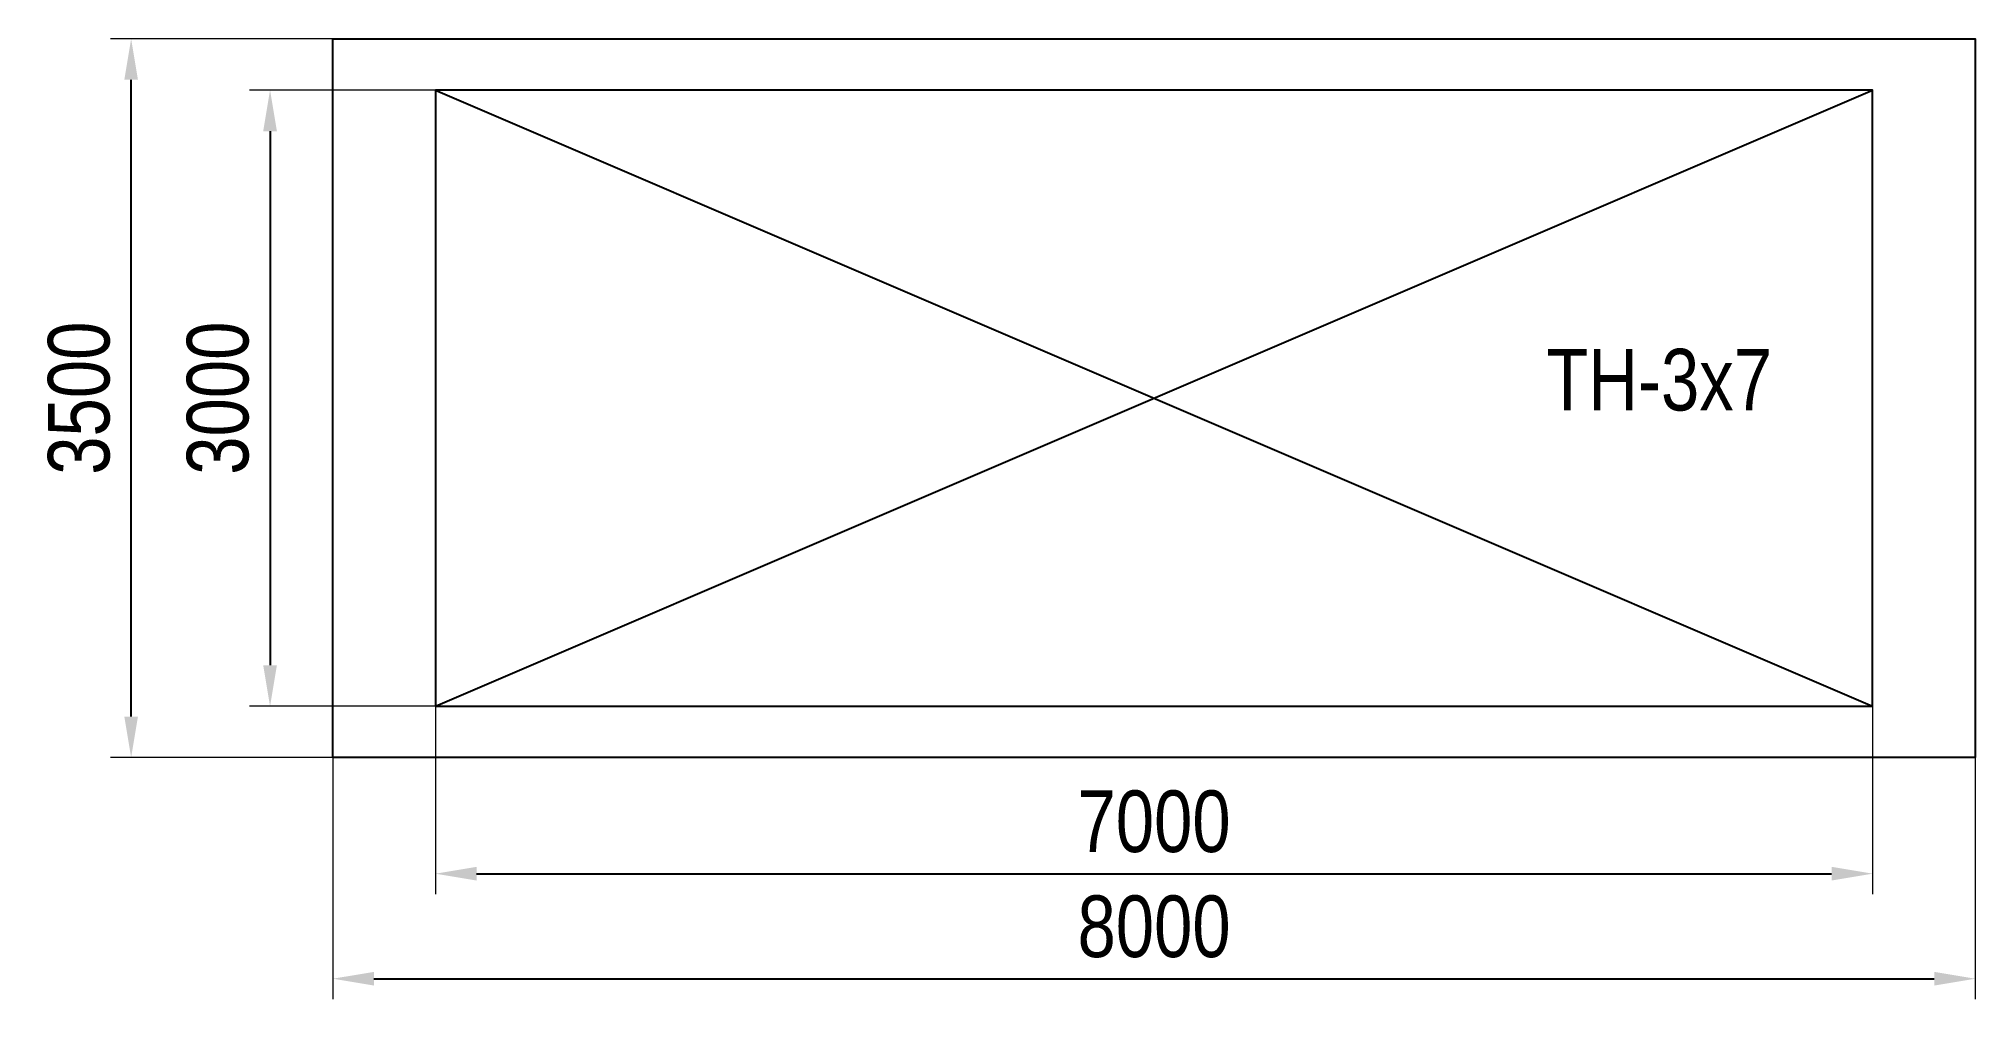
# Model space of a CAD drawing. Header units: millimetres. Extents: x -460 to 8973, y -118 to 4559.
import ezdxf

# ---------------------------------------------------------------- set-up
doc = ezdxf.new("R2010")
doc.units = ezdxf.units.MM
for name, color, linetype in [('DIKOM_АРТИКУЛ', 7, 'Continuous'), ('DIKOM_ОБЪЕКТ', 7, 'Continuous'), ('DIKOM_РАЗМЕР_ОБЪЕКТА', 7, 'Continuous')]:
    doc.layers.add(name, color=color, linetype=linetype)
doc.styles.add('style1', font='arial.ttf', dxfattribs={"width": 0.8})
doc.dimstyles.new('1-50', dxfattribs={"dimtxt": 300, "dimasz": 200, "dimexe": 100, "dimexo": 0, "dimgap": 100, "dimtad": 1, "dimdec": 0, "dimtxsty": 'style1', "dimcen": 0, "dimclrd": 7, "dimclre": 7, "dimadec": 1, "dimazin": 2, "dimtfac": 1, "dimtdec": 0, "dimtmove": 0, "dimatfit": 3, "dimfxl": 0, "dimlwd": 25, "dimlwe": 18, "dimarcsym": 0})

# ---------------------------------------------------------------- blocks, each defined once
blk = doc.blocks.new('*D49')
at = {"layer": 'Defpoints', "color": 0, "transparency": 16777216}
for p in [(1473.2, 4309.1), (667.2, 1309.1), (1473.2, 1309.1)]:
    blk.add_point(p, dxfattribs=at)
at = {"layer": 'DIKOM_РАЗМЕР_ОБЪЕКТА', "color": 7, "lineweight": 18, "transparency": 16777216}
for p, q in [((1473.2, 4309.1), (567.2, 4309.1)), ((1473.2, 1309.1), (567.2, 1309.1))]:
    blk.add_line(p, q, dxfattribs=at)
at = {"layer": 'DIKOM_РАЗМЕР_ОБЪЕКТА', "color": 7, "lineweight": 25, "transparency": 16777216}
blk.add_line((667.2, 4109.1), (667.2, 1509.1), dxfattribs=at)
at = {"layer": 'DIKOM_РАЗМЕР_ОБЪЕКТА', "color": 7, "transparency": 16777216}
for points in [[(633.9, 4109.1), (700.6, 4109.1), (667.2, 4309.1)], [(633.9, 1509.1), (700.6, 1509.1), (667.2, 1309.1)]]:
    blk.add_solid(points, dxfattribs=at)
at = {"layer": 'DIKOM_РАЗМЕР_ОБЪЕКТА', "color": 0, "transparency": 16777216, "insert": (413.9, 2809.1), "char_height": 300, "attachment_point": 5, "rotation": 90, "style": 'style1'}
blk.add_mtext('3000', dxfattribs=at)
blk = doc.blocks.new('*D50')
at = {"layer": 'Defpoints', "color": 0, "transparency": 16777216}
for p in [(1473.2, 1309.1), (8473.2, 1309.1), (8473.2, 493.9)]:
    blk.add_point(p, dxfattribs=at)
at = {"layer": 'DIKOM_РАЗМЕР_ОБЪЕКТА', "color": 7, "lineweight": 18, "transparency": 16777216}
for p, q in [((1473.2, 1309.1), (1473.2, 393.9)), ((8473.2, 1309.1), (8473.2, 393.9))]:
    blk.add_line(p, q, dxfattribs=at)
at = {"layer": 'DIKOM_РАЗМЕР_ОБЪЕКТА', "color": 7, "lineweight": 25, "transparency": 16777216}
blk.add_line((1673.2, 493.9), (8273.2, 493.9), dxfattribs=at)
at = {"layer": 'DIKOM_РАЗМЕР_ОБЪЕКТА', "color": 7, "transparency": 16777216}
for points in [[(1673.2, 527.2), (1673.2, 460.6), (1473.2, 493.9)], [(8273.2, 527.2), (8273.2, 460.6), (8473.2, 493.9)]]:
    blk.add_solid(points, dxfattribs=at)
at = {"layer": 'DIKOM_РАЗМЕР_ОБЪЕКТА', "color": 0, "transparency": 16777216, "insert": (4973.2, 747.1), "char_height": 300, "attachment_point": 5, "style": 'style1'}
blk.add_mtext('7000', dxfattribs=at)
blk = doc.blocks.new('*D51')
at = {"layer": 'Defpoints', "color": 0, "transparency": 16777216}
for p in [(-9.4, 4559.1), (973.2, 4559.1), (973.2, 1059.1)]:
    blk.add_point(p, dxfattribs=at)
at = {"layer": 'DIKOM_РАЗМЕР_ОБЪЕКТА', "color": 7, "lineweight": 18, "transparency": 16777216}
for p, q in [((973.2, 4559.1), (-109.4, 4559.1)), ((973.2, 1059.1), (-109.4, 1059.1))]:
    blk.add_line(p, q, dxfattribs=at)
at = {"layer": 'DIKOM_РАЗМЕР_ОБЪЕКТА', "color": 7, "lineweight": 25, "transparency": 16777216}
blk.add_line((-9.4, 1259.1), (-9.4, 4359.1), dxfattribs=at)
at = {"layer": 'DIKOM_РАЗМЕР_ОБЪЕКТА', "color": 7, "transparency": 16777216}
for points in [[(-42.7, 4359.1), (23.9, 4359.1), (-9.4, 4559.1)], [(-42.7, 1259.1), (23.9, 1259.1), (-9.4, 1059.1)]]:
    blk.add_solid(points, dxfattribs=at)
at = {"layer": 'DIKOM_РАЗМЕР_ОБЪЕКТА', "color": 0, "transparency": 16777216, "insert": (-262.7, 2809.1), "char_height": 300, "attachment_point": 5, "rotation": 90, "style": 'style1'}
blk.add_mtext('3500', dxfattribs=at)
blk = doc.blocks.new('*D52')
at = {"layer": 'Defpoints', "color": 0, "transparency": 16777216}
for p in [(973.2, 1059.1), (8973.2, 1059.1), (8973.2, -17.5)]:
    blk.add_point(p, dxfattribs=at)
at = {"layer": 'DIKOM_РАЗМЕР_ОБЪЕКТА', "color": 7, "lineweight": 18, "transparency": 16777216}
for p, q in [((973.2, 1059.1), (973.2, -117.5)), ((8973.2, 1059.1), (8973.2, -117.5))]:
    blk.add_line(p, q, dxfattribs=at)
at = {"layer": 'DIKOM_РАЗМЕР_ОБЪЕКТА', "color": 7, "lineweight": 25, "transparency": 16777216}
blk.add_line((1173.2, -17.5), (8773.2, -17.5), dxfattribs=at)
at = {"layer": 'DIKOM_РАЗМЕР_ОБЪЕКТА', "color": 7, "transparency": 16777216}
for points in [[(1173.2, 15.8), (1173.2, -50.8), (973.2, -17.5)], [(8773.2, 15.8), (8773.2, -50.8), (8973.2, -17.5)]]:
    blk.add_solid(points, dxfattribs=at)
at = {"layer": 'DIKOM_РАЗМЕР_ОБЪЕКТА', "color": 0, "transparency": 16777216, "insert": (4973.2, 235.7), "char_height": 300, "attachment_point": 5, "style": 'style1'}
blk.add_mtext('8000', dxfattribs=at)

msp = doc.modelspace()

# ---------------------------------------------------------------- linework, layer by layer
at = {"layer": 'DIKOM_ОБЪЕКТ'}
for points in [[(973.2, 4559.1), (8973.2, 4559.1), (8973.2, 1059.1), (973.2, 1059.1)], [(1473.2, 1309.1), (8473.2, 1309.1), (8473.2, 4309.1), (1473.2, 4309.1)]]:
    msp.add_lwpolyline(points, close=True, dxfattribs=at)
for points in [[(1473.2, 1309.1), (8473.2, 4309.1)], [(1473.2, 4309.1), (8473.2, 1309.1)]]:
    msp.add_lwpolyline(points, dxfattribs=at)

# ---------------------------------------------------------------- texts
at = {"layer": 'DIKOM_АРТИКУЛ', "color": 7, "insert": (6883.9, 3049.2), "char_height": 300, "width": 5405.477, "attachment_point": 1, "style": 'style1'}
msp.add_mtext('ТН-3x7', dxfattribs=at)

# ---------------------------------------------------------------- dimensions: what is measured, and where the dimension line sits
at = {"layer": 'DIKOM_РАЗМЕР_ОБЪЕКТА'}
for base, p1, p2, picture, middle in [((-9.4, 4559.1), (973.2, 1059.1), (973.2, 4559.1), '*D51', (-9.4, 2809.1)), ((667.2, 1309.1), (1473.2, 4309.1), (1473.2, 1309.1), '*D49', (667.2, 2809.1))]:
    dim = msp.add_linear_dim(base=base, p1=p1, p2=p2, angle=90, dimstyle='1-50', dxfattribs=at)
    dim.commit()
    dim.dimension.update_dxf_attribs({"geometry": picture, "text_midpoint": middle, "dimtype": 160})
for base, p1, p2, picture, middle in [((8473.2, 493.9), (1473.2, 1309.1), (8473.2, 1309.1), '*D50', (4973.2, 493.9)), ((8973.2, -17.5), (973.2, 1059.1), (8973.2, 1059.1), '*D52', (4973.2, -17.5))]:
    dim = msp.add_linear_dim(base=base, p1=p1, p2=p2, dimstyle='1-50', dxfattribs=at)
    dim.commit()
    dim.dimension.update_dxf_attribs({"geometry": picture, "text_midpoint": middle, "dimtype": 160})

doc.saveas('drawing.dxf')
